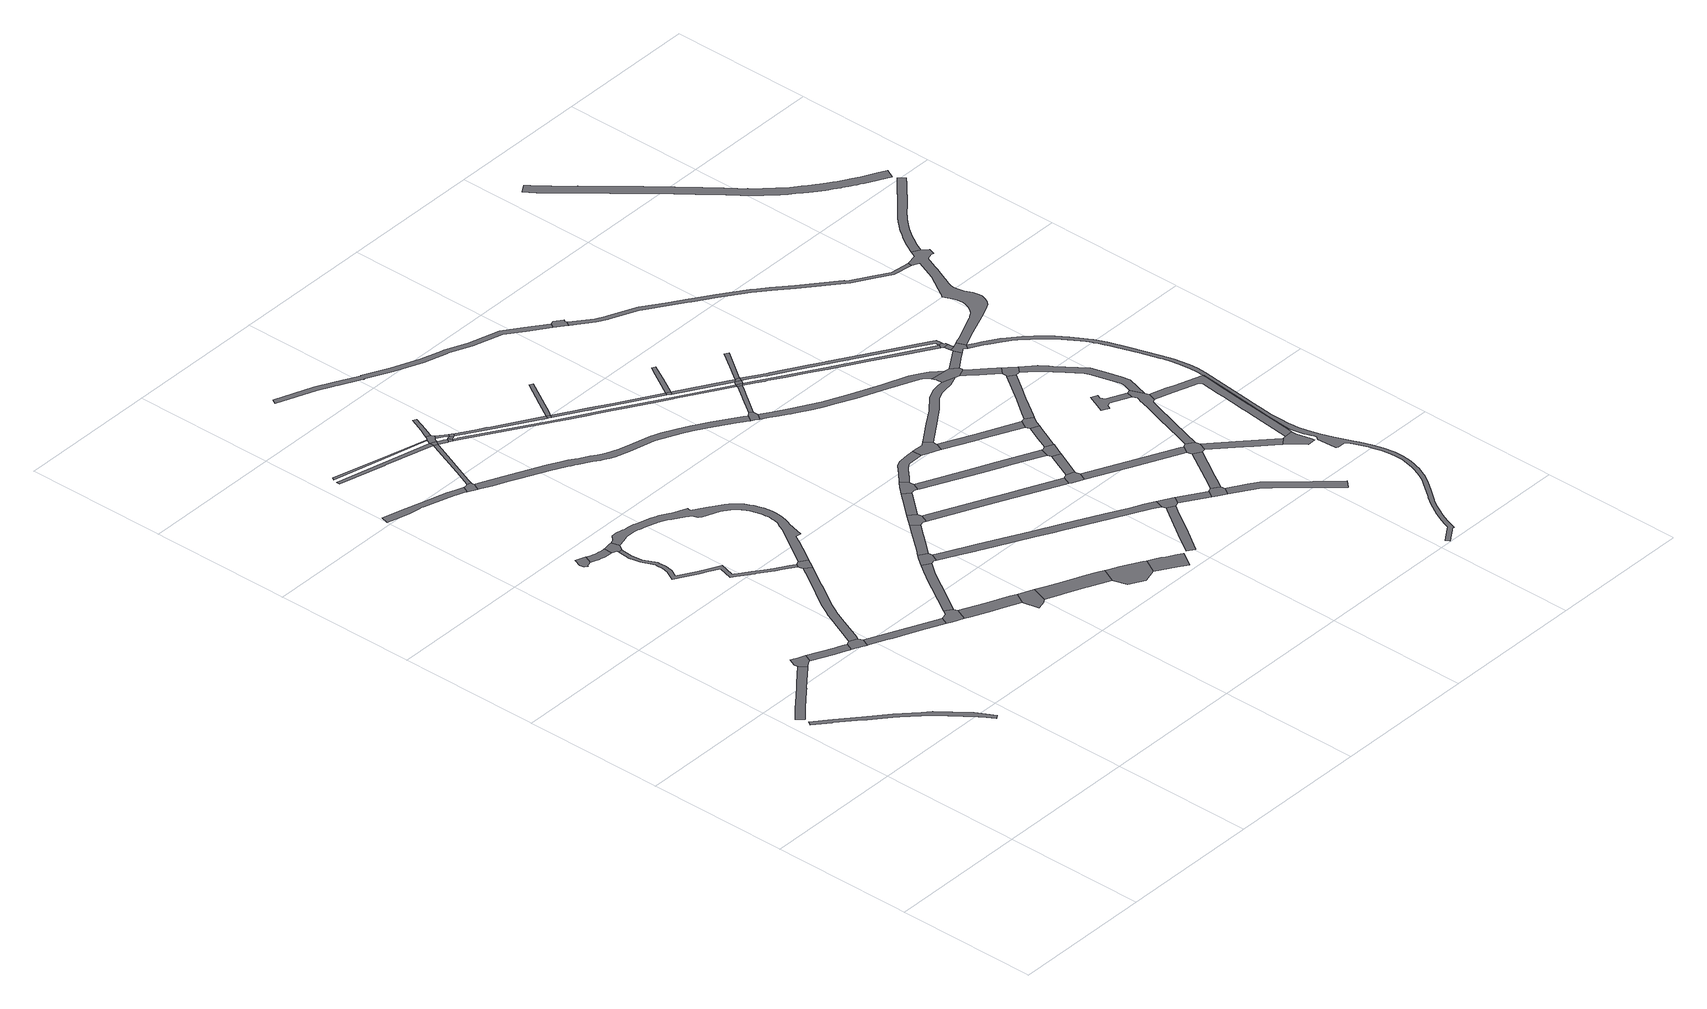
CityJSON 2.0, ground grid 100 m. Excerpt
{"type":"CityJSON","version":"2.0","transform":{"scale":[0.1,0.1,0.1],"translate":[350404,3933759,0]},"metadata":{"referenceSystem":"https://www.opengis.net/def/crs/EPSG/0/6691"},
"CityObjects":{
"road1":{"type":"Road","attributes":{"RoadStructureAttribute.sectionType":"1"},"geometry":[{"type":"MultiSurface","lod":"1","boundaries":[[[0,1,2,3,4,5,6,7,8,9,10,11,12,13,14,15,16,17,18,19,20,21,22,23]]]}]},
"road2":{"type":"Road","attributes":{"RoadStructureAttribute.sectionType":"1"},"geometry":[{"type":"MultiSurface","lod":"1","boundaries":[[[24,25,26,27,28,29,30,31,32,33,34,35,36,37,38,39,40,41]]]}]},
"road3":{"type":"Road","geometry":[{"type":"MultiSurface","lod":"1","boundaries":[[[42,43,44,45,46,47,33,32,48,49]]]}]},
"road4":{"type":"Road","attributes":{"RoadStructureAttribute.sectionType":"1"},"geometry":[{"type":"MultiSurface","lod":"1","boundaries":[[[49,50,51,52,53,54,55,56,57,58,42]]]}]},
"road5":{"type":"Road","geometry":[{"type":"MultiSurface","lod":"1","boundaries":[[[59,60,55,54,61,62,63]]]}]},
"road6":{"type":"Road","geometry":[{"type":"MultiSurface","lod":"1","boundaries":[[[64,65,66,67,68,69,70,71]]]}]},
"road7":{"type":"Road","attributes":{"RoadStructureAttribute.sectionType":"1"},"geometry":[{"type":"MultiSurface","lod":"1","boundaries":[[[72,73,74,75,76,77,78,79,80,81,82,83,64,71]]]}]},
"road8":{"type":"Road","attributes":{"RoadStructureAttribute.sectionType":"1"},"geometry":[{"type":"MultiSurface","lod":"1","boundaries":[[[62,84,85,86,87,88,89,90,91,92,93,94,95,63]]]}]},
"road9":{"type":"Road","attributes":{"RoadStructureAttribute.sectionType":"1"},"geometry":[{"type":"MultiSurface","lod":"1","boundaries":[[[96,97,98,99,100,101,102,103,104,105,106,107,108,109,110,111,112,113,114,115]]]}]},
"road10":{"type":"Road","geometry":[{"type":"MultiSurface","lod":"1","boundaries":[[[116,117,118,119,120,78,77,121,122,123,124,125]]]}]},
"road11":{"type":"Road","attributes":{"RoadStructureAttribute.sectionType":"1"},"geometry":[{"type":"MultiSurface","lod":"1","boundaries":[[[126,127,128,129,130,131,132,133,134,135,60,59,136,137,138,139,140,141,142,143,144,145,146,147]]]}]},
"road12":{"type":"Road","attributes":{"RoadStructureAttribute.sectionType":"1"},"geometry":[{"type":"MultiSurface","lod":"1","boundaries":[[[148,149,150,151,152,153,154,155,156,157,158,159,160,161,162,163,164,165,166,167,168,125,124,169,170,171,172,173,174,175,176,177,178,179,180,181,182,183,184,185,186,187,188]]]}]},
"road13":{"type":"Road","geometry":[{"type":"MultiSurface","lod":"1","boundaries":[[[189,190,92,91,191,192,193,194]]]}]},
"road14":{"type":"Road","geometry":[{"type":"MultiSurface","lod":"1","boundaries":[[[195,108,107,196,197,198,199,200]]]}]},
"road15":{"type":"Road","geometry":[{"type":"MultiSurface","lod":"1","boundaries":[[[201,202,203,204,205,206,207]]]}]},
"road16":{"type":"Road","attributes":{"RoadStructureAttribute.sectionType":"1"},"geometry":[{"type":"MultiSurface","lod":"1","boundaries":[[[208,209,210,211,212,213,214]]]}]},
"road17":{"type":"Road","geometry":[{"type":"MultiSurface","lod":"1","boundaries":[[[215,216,217,188,187,126,147]]]}]},
"road18":{"type":"Road","attributes":{"RoadStructureAttribute.sectionType":"1"},"geometry":[{"type":"MultiSurface","lod":"1","boundaries":[[[216,218,219,220,221,222,223,224,225,226,227,228,229,230,231,232,233,234,235,236,237,238,239,240,241,242,243,244,245,246,247,248,249,250,251,252,253,254,255,256,257,258,259,260,261,262,263,264,265,266,267,268,269,270,117,116,271,272,273,274,275,276,277,278,279,280,281,282,283,284,285,286,287,288,289,290,291,292,293,294,295,296,297,298,299,300,301,302,303,304,305,306,307,308,309,310,311,312,313,314,315,316,317,318,217]]]}]},
"road19":{"type":"Road","attributes":{"RoadStructureAttribute.sectionType":"1"},"geometry":[{"type":"MultiSurface","lod":"1","boundaries":[[[319,320,321,193,192,322,323,324,325]]]}]},
"road20":{"type":"Road","attributes":{"RoadStructureAttribute.sectionType":"1"},"geometry":[{"type":"MultiSurface","lod":"1","boundaries":[[[204,326,327,200,199,328,329,330,331,332,333,334,335,336,337,330]]]}]},
"road21":{"type":"Road","attributes":{"RoadStructureAttribute.sectionType":"1"},"geometry":[{"type":"MultiSurface","lod":"1","boundaries":[[[194,338,339,340,341,342,343,344,189]]]}]},
"road22":{"type":"Road","geometry":[{"type":"MultiSurface","lod":"1","boundaries":[[[337,205,204,330]]]}]},
"road23":{"type":"Road","geometry":[{"type":"MultiSurface","lod":"1","boundaries":[[[345,346,347,319,325,348]]]}]},
"road24":{"type":"Road","geometry":[{"type":"MultiSurface","lod":"1","boundaries":[[[349,350,211,210,205,337,351,352,353,354,355,356]]]}]},
"road25":{"type":"Road","geometry":[{"type":"MultiSurface","lod":"1","boundaries":[[[332,357,358,359,333]]]}]},
"road26":{"type":"Road","attributes":{"RoadStructureAttribute.sectionType":"1"},"geometry":[{"type":"MultiSurface","lod":"1","boundaries":[[[360,361,354,353,362,363,364]]]}]},
"road27":{"type":"Road","geometry":[{"type":"MultiSurface","lod":"1","boundaries":[[[365,359,358,366,367,364]]]}]},
"road28":{"type":"Road","attributes":{"RoadStructureAttribute.sectionType":"1"},"geometry":[{"type":"MultiSurface","lod":"1","boundaries":[[[368,369,370,371,372,373,349,356]]]}]},
"road29":{"type":"Road","geometry":[{"type":"MultiSurface","lod":"1","boundaries":[[[374,360,364,367,375,376,377]]]}]},
"road30":{"type":"Road","geometry":[{"type":"MultiSurface","lod":"1","boundaries":[[[378,379,380,341,340,381,382,383]]]}]},
"road31":{"type":"Road","attributes":{"RoadStructureAttribute.sectionType":"1"},"geometry":[{"type":"MultiSurface","lod":"1","boundaries":[[[346,384,385,386,387,388,389,390,391,392,393,394,395,396,397,347]]]}]},
"road32":{"type":"Road","attributes":{"RoadStructureAttribute.sectionType":"1"},"geometry":[{"type":"MultiSurface","lod":"1","boundaries":[[[398,399,400,379,378,401,402,403,404,405]]]}]},
"road33":{"type":"Road","attributes":{"RoadStructureAttribute.sectionType":"1"},"geometry":[{"type":"MultiSurface","lod":"1","boundaries":[[[376,406,407,408,409,410,411,412,413,414,377]]]}]},
"road34":{"type":"Road","attributes":{"RoadStructureAttribute.sectionType":"1"},"geometry":[{"type":"MultiSurface","lod":"1","boundaries":[[[415,416,417,418,419,420,421,422,423,424,425,426,427,428,429,430,431,432,433,434,435,436,437,438,197,196,439,440,441,442,443,444,445,446,447,448,449,450,451,452,453,454,455,456,457,458,459,460,461,462,463,464,465]]]}]},
"road35":{"type":"Road","geometry":[{"type":"MultiSurface","lod":"1","boundaries":[[[404,466,467,468,469,470,471,405]]]}]},
"road36":{"type":"Road","geometry":[{"type":"MultiSurface","lod":"1","boundaries":[[[472,473,474,475,476,477,390,389,478,479]]]}]},
"road37":{"type":"Road","geometry":[{"type":"MultiSurface","lod":"1","boundaries":[[[480,409,408,481,482]]]}]},
"road38":{"type":"Road","attributes":{"RoadStructureAttribute.sectionType":"1"},"geometry":[{"type":"MultiSurface","lod":"1","boundaries":[[[469,483,484,485,486,487,488,489,470]]]}]},
"road39":{"type":"Road","attributes":{"RoadStructureAttribute.sectionType":"1"},"geometry":[{"type":"MultiSurface","lod":"1","boundaries":[[[480,490,491,492,493,494,495,496,497,409]]]}]},
"road40":{"type":"Road","geometry":[{"type":"MultiSurface","lod":"1","boundaries":[[[498,499,500,501,502,503,504,358,357,505,506,507,508,509,510,511,512,513,514,515,516,517,518,519,520]]]}]},
"road41":{"type":"Road","attributes":{"RoadStructureAttribute.sectionType":"1"},"geometry":[{"type":"MultiSurface","lod":"1","boundaries":[[[521,522,523,524,525,526,527,528,383,382,529,530,531,532,533,534,535,536,537,538,539]]]}]},
"road42":{"type":"Road","attributes":{"RoadStructureAttribute.sectionType":"1"},"geometry":[{"type":"MultiSurface","lod":"1","boundaries":[[[472,540,541,542,543,544,545,546,547,473]]]}]},
"road43":{"type":"Road","attributes":{"RoadStructureAttribute.sectionType":"1"},"geometry":[{"type":"MultiSurface","lod":"1","boundaries":[[[548,549,550,551,552,553,554,555,556,557,558,559,560,561,562,563,564,565,566,567,568,569,570,571,572,573,574,575,576,577,578]]]}]},
"road44":{"type":"Road","geometry":[{"type":"MultiSurface","lod":"1","boundaries":[[[579,580,581,582,583,584,585,586,587,486,485]]]}]},
"road45":{"type":"Road","attributes":{"RoadStructureAttribute.sectionType":"1"},"geometry":[{"type":"MultiSurface","lod":"1","boundaries":[[[588,589,590,591,592,593,594,595,596,597,598,599,480,482]]]}]},
"road46":{"type":"Road","attributes":{"RoadStructureAttribute.sectionType":"1"},"geometry":[{"type":"MultiSurface","lod":"1","boundaries":[[[467,600,601,602,603,604,605,606,607,608,609,610,468]]]}]},
"road47":{"type":"Road","attributes":{"RoadStructureAttribute.sectionType":"1"},"geometry":[{"type":"MultiSurface","lod":"1","boundaries":[[[611,612,613,614,615,616,583,582,617,618,619,620,621,622]]]}]},
"road48":{"type":"Road","geometry":[{"type":"MultiSurface","lod":"1","boundaries":[[[623,415,465,624,625,626,627,628,629,630,631]]]}]},
"road49":{"type":"Road","attributes":{"RoadStructureAttribute.sectionType":"1"},"geometry":[{"type":"MultiSurface","lod":"1","boundaries":[[[632,633,634,635,636,637,638,639,640,641]]]}]},
"road50":{"type":"Road","geometry":[{"type":"MultiSurface","lod":"1","boundaries":[[[592,642,643,593]]]}]},
"road51":{"type":"Road","attributes":{"RoadStructureAttribute.sectionType":"1"},"geometry":[{"type":"MultiSurface","lod":"1","boundaries":[[[644,645,646,581,580,647,648,649,650,651,652,653]]]}]},
"road52":{"type":"Road","attributes":{"RoadStructureAttribute.sectionType":"1"},"geometry":[{"type":"MultiSurface","lod":"1","boundaries":[[[643,654,655,656,657,658,659,593]]]}]},
"road53":{"type":"Road","geometry":[{"type":"MultiSurface","lod":"1","boundaries":[[[621,660,661,662,663,664,665,666,622]]]}]},
"road54":{"type":"Road","geometry":[{"type":"MultiSurface","lod":"1","boundaries":[[[667,643,642,668,669,670]]]}]},
"road55":{"type":"Road","geometry":[{"type":"MultiSurface","lod":"1","boundaries":[[[671,672,673,606,605,674,675,676,677]]]}]},
"road56":{"type":"Road","geometry":[{"type":"MultiSurface","lod":"1","boundaries":[[[636,678,679,680,539,538,637]]]}]},
"road57":{"type":"Road","geometry":[{"type":"MultiSurface","lod":"1","boundaries":[[[681,498,520,682,683]]]}]},
"road58":{"type":"Road","attributes":{"RoadStructureAttribute.sectionType":"1"},"geometry":[{"type":"MultiSurface","lod":"1","boundaries":[[[669,684,498,681,685,686]]]}]},
"road59":{"type":"Road","geometry":[{"type":"MultiSurface","lod":"1","boundaries":[[[669,686,687,670]]]}]},
"road60":{"type":"Road","attributes":{"RoadStructureAttribute.sectionType":"1"},"geometry":[{"type":"MultiSurface","lod":"1","boundaries":[[[688,673,672,689,690]]]}]},
"road61":{"type":"Road","attributes":{"RoadStructureAttribute.sectionType":"1"},"geometry":[{"type":"MultiSurface","lod":"1","boundaries":[[[679,678,691,692]]]}]},
"road62":{"type":"Road","attributes":{"RoadStructureAttribute.sectionType":"1"},"geometry":[{"type":"MultiSurface","lod":"1","boundaries":[[[693,694,662,661,695,696,697,698,699]]]}]},
"road63":{"type":"Road","geometry":[{"type":"MultiSurface","lod":"1","boundaries":[[[577,700,701,702,703,704,578]]]}]},
"road64":{"type":"Road","geometry":[{"type":"MultiSurface","lod":"1","boundaries":[[[705,706,653,652,690,689,707,708,709]]]}]},
"road65":{"type":"Road","attributes":{"RoadStructureAttribute.sectionType":"1"},"geometry":[{"type":"MultiSurface","lod":"1","boundaries":[[[710,711,712,713,670,687]]]}]},
"road66":{"type":"Road","geometry":[{"type":"MultiSurface","lod":"1","boundaries":[[[692,691,714,715,716,717,718]]]}]},
"road67":{"type":"Road","attributes":{"RoadStructureAttribute.sectionType":"1"},"geometry":[{"type":"MultiSurface","lod":"1","boundaries":[[[719,720,721,722,723,724,725,726,727,728,627,626,729,730,731,732,733,734,735,736,737,738,739,740,741,742,743,744]]]}]},
"road68":{"type":"Road","attributes":{"RoadStructureAttribute.sectionType":"1"},"geometry":[{"type":"MultiSurface","lod":"1","boundaries":[[[676,745,746,747,748,749,750,751,677]]]}]},
"road69":{"type":"Road","attributes":{"RoadStructureAttribute.sectionType":"1"},"geometry":[{"type":"MultiSurface","lod":"1","boundaries":[[[752,753,754,755,756,757,758,664,663,759,760,761,762,763,764,765,766,767,768,769,770]]]}]},
"road70":{"type":"Road","attributes":{"RoadStructureAttribute.sectionType":"1"},"geometry":[{"type":"MultiSurface","lod":"1","boundaries":[[[771,772,709,708,773,774,775,776]]]}]},
"road71":{"type":"Road","attributes":{"RoadStructureAttribute.sectionType":"1"},"geometry":[{"type":"MultiSurface","lod":"1","boundaries":[[[630,777,778,779,780,781,683,782,783,784,785,786,787,788,789,790,791,792,793,794,795,796,797,798,799,800,801,681,683,682,802,803,804,631]]]}]},
"road72":{"type":"Road","attributes":{"RoadStructureAttribute.sectionType":"1"},"geometry":[{"type":"MultiSurface","lod":"1","boundaries":[[[717,805,806,807,808,809,810,718]]]}]},
"road73":{"type":"Road","geometry":[{"type":"MultiSurface","lod":"1","boundaries":[[[811,699,698,771,776,812,813,814,815]]]}]},
"road74":{"type":"Road","attributes":{"RoadStructureAttribute.sectionType":"1"},"geometry":[{"type":"MultiSurface","lod":"1","boundaries":[[[816,817,818,819,820,821,716,715,822,823,824,825,826,827,828]]]}]},
"road75":{"type":"Road","attributes":{"RoadStructureAttribute.sectionType":"1"},"geometry":[{"type":"MultiSurface","lod":"1","boundaries":[[[829,830,831,832,833,834,835,836,837,838,797,839,840,841,842,843,844,845,846,847,848,849,850,851,852,853,854,855,856,687,686]]]}]},
"road76":{"type":"Road","geometry":[{"type":"MultiSurface","lod":"1","boundaries":[[[748,809,808,857,858,859,860,749]]]}]},
"road77":{"type":"Road","attributes":{"RoadStructureAttribute.sectionType":"1"},"geometry":[{"type":"MultiSurface","lod":"1","boundaries":[[[861,862,863,811,815,864,865,866,867,868,869]]]}]},
"road78":{"type":"Road","geometry":[{"type":"MultiSurface","lod":"1","boundaries":[[[769,870,871,872,873,874,875,744,743,876,877,770]]]}]},
"road79":{"type":"Road","attributes":{"RoadStructureAttribute.sectionType":"1"},"geometry":[{"type":"MultiSurface","lod":"1","boundaries":[[[878,879,880,858,857,881,882,883,884]]]}]},
"road80":{"type":"Road","attributes":{"RoadStructureAttribute.sectionType":"1"},"geometry":[{"type":"MultiSurface","lod":"1","boundaries":[[[885,886,887,888,872,871,889,890,891]]]}]},
"road81":{"type":"Road","geometry":[{"type":"MultiSurface","lod":"1","boundaries":[[[892,893,894,895,896,897,898,899,900,901,902,860,859,903,904,905,906,907,908]]]}]},
"road82":{"type":"Road","attributes":{"RoadStructureAttribute.sectionType":"1"},"geometry":[{"type":"MultiSurface","lod":"1","boundaries":[[[874,909,910,911,912,913,875]]]}]},
"road83":{"type":"Road","attributes":{"RoadStructureAttribute.sectionType":"1"},"geometry":[{"type":"MultiSurface","lod":"1","boundaries":[[[914,915,916,917,918,919,920,921,896,895]]]}]},
"road84":{"type":"Road","geometry":[{"type":"MultiSurface","lod":"1","boundaries":[[[922,923,885,891,924,861,869,925]]]}]},
"road85":{"type":"Road","attributes":{"RoadStructureAttribute.sectionType":"1"},"geometry":[{"type":"MultiSurface","lod":"1","boundaries":[[[926,927,928,929,930,931,932,933,934,935,936,937,938,939,940,941,942,943,944,945,946,947,948,949,950,951,952,953,954,955,956,957,958,959,960,961,962,963,964,965,966,967,968,969,970,971,972,973,974,975,976,977,978,979,980,981,982,983,984,985,986,987,988,989,990,991,992,993,994,995,996,997,998,999,1000,1001,1002,1003,1004,1005,1006,1007,1008,1009,1010,1011,1012,1013,1014,1015,1016,1017,1018,1019,1020,1021,1022,1023,1024,1025,1026,1027,1028,1029,1030,1031,1032,1033,1034,1035,1036,1037,1038,1039,1040,1041,1042,1043,1044,1045,1046,1047,1048,1049,1050,1051,1052,1053,1054,1055,1056,1057,1058,1059,1060,1061,1062,1063,1064,1065,1066,1067,1068,1069,1070,1071,1072]]]}]},
"road86":{"type":"Road","geometry":[{"type":"MultiSurface","lod":"1","boundaries":[[[1073,1074,1075,1076,1077,1078,1079,1080,1081,1082,878,884]]]}]},
"road87":{"type":"Road","attributes":{"RoadStructureAttribute.sectionType":"1"},"geometry":[{"type":"MultiSurface","lod":"1","boundaries":[[[1083,1084,1085,1086,1087,1088,1089,1090,1091,1092,1093,1094,1095,1096,1097,1098,1099,1100,1101,1102,1103,701,700,1104,1105,1106,1107,1108,1109,1110,1111,1112,1113,1114,1115,1116,1117,1118,1119,1120,1121,1122]]]}]},
"road88":{"type":"Road","attributes":{"RoadStructureAttribute.sectionType":"1"},"geometry":[{"type":"MultiSurface","lod":"1","boundaries":[[[1123,1124,1125,1126]]]}]},
"road89":{"type":"Road","geometry":[{"type":"MultiSurface","lod":"1","boundaries":[[[796,1125,1124,1127,1128,839,797]]]}]},
"road90":{"type":"Road","geometry":[{"type":"MultiSurface","lod":"1","boundaries":[[[913,912,1129,1130,1131,983,982,1132,1123,1126]]]}]},
"road91":{"type":"Road","attributes":{"RoadStructureAttribute.sectionType":"1"},"geometry":[{"type":"MultiSurface","lod":"1","boundaries":[[[893,1133,1134,1135,1136,1137,1138,1139,1140,1141,922,925,1142,1143,1144,1145,1146,1147,1148,1149,1150,894]]]}]},
"road92":{"type":"Road","attributes":{"RoadStructureAttribute.sectionType":"1"},"geometry":[{"type":"MultiSurface","lod":"1","boundaries":[[[1151,1152,1153,1154,1155,1156,1157,1158,1159,1160,1080,1079,1161,1162,1163,1164,1165,1166,1167,1168,892,908]]]}]},
"road93":{"type":"Road","attributes":{"RoadStructureAttribute.sectionType":"1"},"geometry":[{"type":"MultiSurface","lod":"1","boundaries":[[[1169,1170,1171,1172,1173,1174,1175,1176,1177,1178,1179,1180,1181,1182,1183,1184,1185,1186,1187,1188,1189,1190,1191,1192,1132,982,1193,1194,1195,1196,1197,1198,1199,1200,1201,1202,1203,1204,1205,1206,1207,1208,1209,1210,1211,1212,1213,1214,1215,1216,1217,1218,1219,1220,1221,1222,1223,1224,1083,1122]]]}]},
"road94":{"type":"Road","attributes":{"RoadStructureAttribute.sectionType":"1"},"geometry":[{"type":"MultiSurface","lod":"1","boundaries":[[[1225,1226,1227,1228,1229,1230,1231,1232,1233,1234,1235,1236,1237,1238,1239,1240,1241,1242,1243,1244,1245,1246,1247,1248,1249,1250,1251,1252,1253,1254,1255,1256,1257,1258,1259,1260,1261,1262,1263,1264,1265,1266,1267,1268,1269,1270,1271,1272,1273,1274,1275,1276,1277,1278,1279,1280,1281,1282,1283,1284,1285,1286,1287,1288,1289,1290,1291,1292,1293,1294,1295,1296,1297,1298,1299,1300,1301,1302,1303,1304,1305,1306,1307,1308,1309,1310,1311,1312,1313,1314,1315,1316,1317,1318,1319,1320,1321]]]}]},
"road95":{"type":"Road","geometry":[{"type":"MultiSurface","lod":"1","boundaries":[[[1322,1323,1324,1325,1326,1327,1328,1329,1330,1331,1332,1223,1222,1333,1334,1335,1336,1337,1338,1339,1340,1341,1342,1343,1344,1345]]]}]}
},
"vertices":[
[203,1619,0],[208,1615,0],[319,1518,0],[366,1478,0],[507,1355,0],[516,1347,0],[655,1210,0],[667,1196,0],[720,1132,0],[833,983,0],[843,970,0],[890,890,0],[917,907,0],[894,949,0],[846,1037,0],[843,1044,0],[841,1047,0],[690,1231,0],[641,1277,0],[514,1398,0],[368,1521,0],[232,1636,0],[118,1733,0],[98,1705,0],
[164,1802,0],[180,1815,0],[214,1844,0],[276,1893,0],[347,1951,0],[369,1968,0],[373,1972,0],[535,2102,0],[545,2110,0],[510,2159,0],[370,2047,0],[343,2025,0],[333,2017,0],[275,1970,0],[161,1878,0],[120,1843,0],[82,1811,0],[121,1765,0],
[625,2195,0],[596,2207,0],[578,2216,0],[552,2228,0],[530,2237,0],[505,2183,0],[575,2134,0],[600,2141,0],
[751,2072,0],[801,2050,0],[802,2050,0],[846,2030,0],[854,2026,0],[879,2082,0],[863,2089,0],[829,2104,0],[801,2116,0],
[964,2069,0],[907,2092,0],[898,2007,0],[951,1983,0],[976,2038,0],
[524,3877,0],[457,3904,0],[434,3849,0],[441,3819,0],[461,3803,0],[468,3811,0],[473,3814,0],[501,3821,0],
[528,3810,0],[562,3798,0],[574,3796,0],[597,3790,0],[631,3786,0],[658,3785,0],[659,3846,0],[635,3846,0],[607,3850,0],[597,3852,0],[579,3856,0],[551,3866,0],
[967,1975,0],[1076,1927,0],[1107,1913,0],[1158,1890,0],[1244,1852,0],[1277,1837,0],[1414,1776,0],[1437,1766,0],[1462,1821,0],[1294,1896,0],[1214,1932,0],[978,2037,0],
[3,5025,0],[89,5001,0],[168,4980,0],[240,4970,0],[259,4968,0],[275,4963,0],[422,4921,0],[498,4895,0],[499,4895,0],[527,4882,0],[557,4870,0],[563,4866,0],[586,4911,0],[546,4925,0],[502,4942,0],[482,4950,0],[435,4964,0],[294,5004,0],[165,5041,0],[21,5081,0],
[752,3800,0],[737,3858,0],[722,3854,0],[693,3849,0],[665,3846,0],[687,3775,0],[698,3772,0],[696,3769,0],[695,3761,0],[722,3759,0],
[1300,2798,0],[1273,2757,0],[1175,2603,0],[1157,2576,0],[1123,2524,0],[1083,2457,0],[1050,2400,0],[1031,2366,0],[1013,2327,0],[911,2102,0],[973,2086,0],[1041,2243,0],[1053,2272,0],[1089,2350,0],[1097,2364,0],[1107,2385,0],[1125,2416,0],[1128,2420,0],[1234,2586,0],[1247,2607,0],[1328,2735,0],[1346,2764,0],
[1270,2880,0],[1185,2933,0],[1135,2969,0],[1090,3000,0],[1069,3015,0],[1005,3061,0],[981,3078,0],[971,3085,0],[989,3150,0],[1000,3191,0],[928,3227,0],[855,3264,0],[730,3337,0],[759,3391,0],[770,3442,0],[767,3486,0],[767,3488,0],[766,3508,0],[726,3600,0],[722,3625,0],[714,3672,0],[687,3670,0],[694,3624,0],[700,3592,0],[739,3501,0],[740,3488,0],[742,3445,0],[733,3401,0],[694,3327,0],[774,3280,0],[841,3240,0],[899,3211,0],[968,3176,0],[939,3074,0],[970,3052,0],[1067,2983,0],[1072,2979,0],[1170,2910,0],[1208,2887,0],[1291,2835,0],[1306,2858,0],
[1524,1862,0],[1505,1831,0],[1474,1749,0],[1547,1717,0],[1584,1801,0],[1576,1830,0],
[600,4907,0],[627,4834,0],[652,4883,0],[648,4900,0],[650,4906,0],[622,4915,0],
[119,5506,0],[445,5423,0],[450,5422,0],[795,5336,0],[796,5367,0],[458,5447,0],[117,5528,0],
[125,5559,0],[471,5477,0],[809,5397,0],[813,5405,0],[478,5490,0],[466,5493,0],[137,5577,0],
[1371,2804,0],[1389,2832,0],[1333,2866,0],
[1409,2866,0],[1416,2877,0],[1490,2997,0],[1522,3051,0],[1562,3046,0],[1592,3164,0],[1599,3179,0],[1610,3209,0],[1619,3241,0],[1624,3273,0],[1626,3303,0],[1625,3332,0],[1622,3362,0],[1616,3391,0],[1608,3419,0],[1596,3452,0],[1585,3478,0],[1584,3480,0],[1570,3507,0],[1553,3531,0],[1546,3540,0],[1542,3545,0],[1531,3557,0],[1525,3562,0],[1510,3576,0],[1504,3580,0],[1488,3593,0],[1457,3613,0],[1391,3658,0],[1363,3676,0],[1307,3714,0],[1312,3737,0],[1313,3739,0],[1205,3782,0],[1197,3788,0],[1169,3805,0],[1156,3812,0],[1141,3820,0],[1115,3831,0],[1112,3832,0],[1081,3843,0],[1004,3866,0],[984,3873,0],[969,3876,0],[954,3880,0],[931,3884,0],[924,3885,0],[896,3887,0],[884,3891,0],[832,3900,0],[796,3898,0],[771,3873,0],[766,3866,0],[807,3814,0],[819,3818,0],[843,3823,0],[868,3826,0],[893,3827,0],[918,3825,0],[942,3821,0],[956,3817,0],[966,3815,0],[987,3809,0],[1064,3785,0],[1090,3776,0],[1092,3775,0],[1115,3765,0],[1139,3753,0],[1162,3738,0],[1219,3700,0],[1234,3690,0],[1275,3663,0],[1275,3654,0],[1283,3628,0],[1300,3612,0],[1416,3568,0],[1449,3546,0],[1454,3543,0],[1472,3530,0],[1488,3515,0],[1491,3511,0],[1497,3505,0],[1505,3494,0],[1506,3493,0],[1516,3479,0],[1519,3475,0],[1530,3454,0],[1539,3433,0],[1551,3399,0],[1558,3376,0],[1562,3352,0],[1565,3328,0],[1566,3304,0],[1564,3279,0],[1562,3256,0],[1554,3224,0],[1538,3192,0],[1520,3159,0],[1468,3077,0],[1433,3023,0],[1337,2873,0],
[1947,1639,0],[1905,1658,0],[1758,1724,0],[1587,1699,0],[1721,1640,0],[1772,1617,0],[1902,1560,0],
[788,5318,0],[677,5049,0],[662,4942,0],[817,5312,0],[822,5323,0],[875,5292,0],[883,5288,0],[896,5312,0],[884,5321,0],[879,5325,0],[858,5337,0],[839,5349,0],
[1650,1942,0],[1782,2155,0],[1848,2241,0],[1791,2275,0],[1755,2224,0],[1695,2135,0],[1658,2077,0],
[1988,1460,0],[2016,1480,0],[2053,1592,0],[1930,1445,0],
[831,5429,0],[820,5406,0],[841,5354,0],[852,5378,0],[859,5374,0],[872,5396,0],[864,5405,0],[861,5415,0],
[909,5274,0],[918,5290,0],[906,5316,0],
[943,5341,0],[923,5357,0],[872,5366,0],[901,5349,0],[930,5325,0],
[917,5320,0],[927,5294,0],[941,5300,0],
[864,5422,0],[890,5485,0],[934,5589,0],[909,5600,0],[864,5495,0],[841,5449,0],
[957,5330,0],[946,5302,0],[952,5304,0],[966,5322,0],
[1915,2324,0],[1858,2359,0],[1835,2333,0],[1875,2248,0],[1891,2240,0],[1920,2296,0],
[2093,1447,0],[2166,1415,0],[2197,1401,0],[2273,1368,0],[2287,1362,0],[2436,1296,0],[2485,1398,0],[2444,1417,0],[2433,1422,0],[2376,1448,0],[2322,1472,0],[2194,1529,0],[2149,1549,0],[2138,1554,0],
[2010,2540,0],[1953,2472,0],[1897,2404,0],[1969,2390,0],[2031,2463,0],[2040,2474,0],[2109,2555,0],[2059,2599,0],
[1130,5195,0],[1131,5195,0],[1461,4995,0],[1474,5017,0],[1350,5091,0],[1157,5205,0],[1144,5213,0],[1097,5241,0],[976,5314,0],
[2280,4087,0],[2254,4104,0],[2081,4217,0],[2027,4252,0],[1969,4287,0],[1893,4325,0],[1796,4373,0],[1748,4392,0],[1735,4396,0],[1603,4429,0],[1500,4459,0],[1464,4470,0],[1448,4478,0],[1402,4501,0],[1389,4507,0],[1373,4516,0],[1334,4542,0],[1273,4579,0],[1254,4591,0],[1214,4616,0],[1181,4635,0],[1092,4680,0],[827,4803,0],[682,4870,0],[648,4823,0],[714,4789,0],[820,4740,0],[880,4712,0],[1066,4626,0],[1152,4583,0],[1178,4567,0],[1183,4564,0],[1214,4545,0],[1223,4540,0],[1301,4492,0],[1342,4465,0],[1361,4454,0],[1379,4446,0],[1395,4438,0],[1427,4421,0],[1528,4393,0],[1530,4392,0],[1683,4356,0],[1719,4346,0],[1876,4274,0],[1938,4242,0],[2050,4173,0],[2190,4082,0],[2193,4080,0],[2245,4046,0],[2251,4042,0],
[2137,2563,0],[2158,2553,0],[2184,2609,0],[2176,2640,0],[2128,2681,0],[2095,2643,0],
[2667,1168,0],[2726,1271,0],[2708,1282,0],[2643,1318,0],[2577,1352,0],[2511,1385,0],[2467,1197,0],[2572,1139,0],
[1497,5002,0],[1469,4990,0],[1485,4981,0],
[2220,2691,0],[2315,2801,0],[2322,2810,0],[2273,2852,0],[2232,2804,0],[2226,2797,0],[2156,2714,0],
[1513,5027,0],[1585,5145,0],[1655,5260,0],[1675,5294,0],[1651,5306,0],[1650,5304,0],[1544,5132,0],[1493,5047,0],
[2472,4356,0],[2122,4563,0],[1788,4763,0],[1691,4821,0],[1469,4953,0],[948,5273,0],[946,5274,0],[950,5250,0],[994,5223,0],[1419,4963,0],[1460,4938,0],[1537,4891,0],[1650,4824,0],[1674,4810,0],[1769,4753,0],[1875,4690,0],[1888,4682,0],[2003,4614,0],[2113,4548,0],[2121,4543,0],[2238,4474,0],[2355,4405,0],[2463,4341,0],
[3164,1662,0],[3076,1706,0],[2922,1785,0],[2687,1905,0],[2499,2000,0],[2373,2065,0],[2184,2161,0],[1996,2257,0],[2012,2178,0],[2118,2124,0],[2127,2119,0],[2226,2068,0],[2478,1940,0],[2572,1893,0],[2628,1864,0],[2909,1721,0],[3150,1599,0],[3210,1568,0],[3231,1628,0],
[2800,1086,0],[2834,1065,0],[2866,1045,0],[2930,1148,0],[2899,1168,0],[2836,1207,0],[2809,1223,0],[2772,1245,0],
[2083,5718,0],[1959,5809,0],[1742,5869,0],[1589,5934,0],[1572,5939,0],[1423,5981,0],[1232,6059,0],[1056,6147,0],[1051,6140,0],[1036,6147,0],[900,6219,0],[781,6281,0],[513,6380,0],[511,6381,0],[493,6347,0],[765,6246,0],[849,6202,0],[881,6186,0],[887,6183,0],[1019,6114,0],[1037,6103,0],[1040,6108,0],[1216,6021,0],[1410,5941,0],[1575,5896,0],[1577,5895,0],[1730,5829,0],[1943,5771,0],[2060,5684,0],[2194,5587,0],[2218,5620,0],
[2354,2816,0],[2375,2806,0],[2400,2861,0],[2396,2892,0],[2361,2944,0],[2355,2937,0],[2325,2907,0],[2292,2873,0],[2288,2868,0],
[1665,4873,0],[1705,4849,0],[1723,4839,0],[1797,4795,0],[2118,4602,0],[2131,4624,0],[2087,4646,0],[1841,4794,0],[1745,4852,0],[1702,4879,0],[1595,4944,0],[1592,4946,0],
[2205,2531,0],[2417,2433,0],[2620,2339,0],[2772,2268,0],[3001,2162,0],[3021,2152,0],[3048,2210,0],[2774,2336,0],[2743,2351,0],[2641,2398,0],[2617,2409,0],
[2599,3085,0],[2538,3081,0],[2524,3080,0],[2483,3060,0],[2451,3029,0],[2424,3004,0],[2436,2930,0],[2494,2985,0],[2507,2998,0],[2543,3021,0],[2655,3023,0],[2651,3088,0],
[2305,4104,0],[2272,4029,0],[2289,4018,0],[2299,4011,0],[2328,4055,0],[2328,4061,0],[2329,4086,0],[2330,4090,0],[2307,4106,0],
[3009,1121,0],[3114,1272,0],[3146,1318,0],[3242,1465,0],[3271,1509,0],[3218,1539,0],[3205,1519,0],[3061,1304,0],[2967,1164,0],[2959,1154,0],
[2143,4587,0],[2160,4607,0],
[2903,2630,0],[2796,2679,0],[2548,2794,0],[2390,2799,0],[2760,2627,0],[2860,2581,0],[2958,2535,0],[3017,2508,0],[3157,2443,0],[3178,2503,0],
[2178,4639,0],[2230,4730,0],[2295,4845,0],[2272,4858,0],[2255,4830,0],[2214,4762,0],
[2730,2991,0],[2782,2969,0],[2807,3026,0],[2804,3055,0],[2768,3107,0],[2737,3086,0],[2675,3090,0],
[2469,4421,0],[2468,4392,0],[2489,4379,0],[2512,4395,0],
[3134,2196,0],[3138,2204,0],[3079,2221,0],[3043,2142,0],[3086,2122,0],[3115,2108,0],[3141,2164,0],
[3303,1518,0],[3335,1569,0],[3281,1602,0],
[2510,4332,0],[2467,4333,0],[2493,4320,0],
[2481,4368,0],[2520,4345,0],[2531,4360,0],
[2542,4386,0],
[3125,2320,0],[3224,2389,0],[3168,2415,0],
[3485,1404,0],[3518,1457,0],
[3036,2920,0],[2835,3012,0],[2785,2967,0],[2983,2876,0],[3035,2852,0],[3291,2735,0],[3322,2789,0],
[2272,5529,0],[2294,5558,0],[2291,5574,0],[2299,5585,0],[2246,5626,0],
[3189,2502,0],[3183,2500,0],[3238,2419,0],[3269,2484,0],[3212,2511,0],
[2695,4601,0],[2671,4618,0],[2593,4509,0],[2517,4402,0],
[3519,1383,0],[3573,1349,0],[3606,1402,0],[3602,1432,0],[3548,1465,0],
[3351,3544,0],[3347,3549,0],[3302,3579,0],[3229,3619,0],[3063,3682,0],[2857,3763,0],[2679,3844,0],[2507,3943,0],[2408,4003,0],[2359,4034,0],[2350,3978,0],[2387,3954,0],[2462,3906,0],[2467,3903,0],[2478,3896,0],[2591,3831,0],[2651,3796,0],[2727,3762,0],[2833,3713,0],[2844,3709,0],[3042,3631,0],[3248,3545,0],[3276,3526,0],[3279,3522,0],[3300,3495,0],[3416,3484,0],
[3372,1988,0],[3385,1982,0],[3667,1851,0],[3735,1819,0],[3768,1873,0],[3750,1882,0],[3545,1977,0],
[3274,3421,0],[3212,3407,0],[3146,3378,0],[3039,3289,0],[2924,3214,0],[2902,3199,0],[2781,3116,0],[2991,3185,0],[2993,3186,0],[3088,3252,0],[3123,3282,0],[3128,3286,0],[3177,3328,0],[3233,3350,0],[3284,3360,0],[3316,3363,0],[3328,3364,0],[3402,3394,0],[3313,3423,0],
[3302,2705,0],[3262,2620,0],[3276,2499,0],[3321,2596,0],[3335,2626,0],[3360,2678,0],
[2341,4107,0],[2372,4150,0],[2419,4216,0],[2427,4227,0],[2467,4283,0],[2565,4277,0],[2618,4245,0],[2633,4236,0],[2715,4186,0],[2731,4176,0],[2850,4104,0],[2961,4036,0],[2963,4035,0],[3087,3960,0],[3154,3920,0],[3196,3895,0],[3212,3885,0],[3423,3756,0],[3434,3750,0],[3578,3661,0],[3594,3688,0],[3572,3698,0],[2985,4048,0],[2652,4247,0],[2579,4291,0],[2405,4245,0],[2394,4230,0],[2325,4131,0],
[3644,1500,0],[3662,1530,0],[3680,1558,0],[3801,1754,0],[3746,1786,0],[3609,1563,0],
[3350,2795,0],[3373,2708,0],[3377,2716,0],[3383,2730,0],[3403,2758,0],
[4149,887,0],[4011,1041,0],[3879,1189,0],[3848,1224,0],[3796,1283,0],[3729,1325,0],[3696,1272,0],[3758,1234,0],[3799,1188,0],[3824,1160,0],[3928,1045,0],[3947,1023,0],[4104,839,0],
[2598,4317,0],[2604,4313,0],[2634,4294,0],[2645,4287,0],[2672,4269,0],[2682,4263,0],[2876,4152,0],[3113,4006,0],[3398,3835,0],[3592,3719,0],[3622,3691,0],[3621,3707,0],[3618,3734,0],[3587,3753,0],[3376,3880,0],[3246,3959,0],[3130,4028,0],[3015,4098,0],[3010,4100,0],[2931,4149,0],[2862,4191,0],[2776,4240,0],[2711,4278,0],[2707,4280,0],[2686,4292,0],[2626,4331,0],[2609,4342,0],[2563,4372,0],
[3831,1758,0],[3855,1819,0],[3848,1849,0],[3797,1887,0],
[3618,3166,0],[3475,2964,0],[3388,2847,0],[3421,2784,0],[3510,2911,0],[3522,2929,0],[3578,3007,0],[3629,3078,0],[3667,3131,0],
[3414,3392,0],[3432,3388,0],[3494,3412,0],[3494,3422,0],[3496,3442,0],[3447,3481,0],[3311,3465,0],[3311,3457,0],
[4229,1471,0],[4121,1571,0],[4053,1635,0],[4038,1566,0],[4051,1554,0],[4146,1466,0],[4180,1434,0],
[3663,3249,0],[3645,3266,0],[3605,3305,0],[3540,3368,0],[3496,3327,0],[3520,3303,0],[3622,3206,0],
[4044,2388,0],[4031,2415,0],[3997,2504,0],[3970,2497,0],[3954,2447,0],[3968,2414,0],[3953,2372,0],[3950,2363,0],[3929,2290,0],[3890,2170,0],[3820,1959,0],[3882,1955,0],[3920,2076,0],[3936,2124,0],[3970,2230,0],[3998,2317,0],[4025,2331,0],
[3517,3455,0],[3565,3492,0],[3595,3511,0],[3626,3531,0],[3603,3583,0],
[3831,2559,0],[3816,2590,0],[3829,2615,0],[3787,2635,0],[3727,2501,0],[3776,2476,0],[3791,2503,0],[3818,2510,0],
[3738,3178,0],[3693,3220,0],[3625,3175,0],[3697,3134,0],
[4203,86,0],[4211,81,0],[4239,162,0],[4265,220,0],[4292,270,0],[4308,299,0],[4336,343,0],[4357,370,0],[4405,434,0],[4466,512,0],[4504,574,0],[4520,607,0],[4534,640,0],[4547,679,0],[4551,700,0],[4561,744,0],[4566,802,0],[4567,808,0],[4566,866,0],[4554,947,0],[4534,1019,0],[4503,1098,0],[4489,1134,0],[4441,1253,0],[4413,1331,0],[4395,1390,0],[4378,1477,0],[4371,1538,0],[4370,1548,0],[4369,1609,0],[4370,1688,0],[4380,1786,0],[4388,1846,0],[4397,1920,0],[4419,2117,0],[4438,2280,0],[4440,2338,0],[4438,2388,0],[4430,2455,0],[4419,2514,0],[4397,2599,0],[4333,2796,0],[4286,2937,0],[4251,3017,0],[4234,3049,0],[4221,3072,0],[4176,3146,0],[4124,3218,0],[4068,3288,0],[4045,3312,0],[3993,3367,0],[3892,3449,0],[3890,3451,0],[3889,3451,0],[3787,3517,0],[3763,3530,0],[3704,3566,0],[3685,3534,0],[3722,3512,0],[3770,3484,0],[3792,3471,0],[3825,3451,0],[3856,3430,0],[3887,3407,0],[3918,3384,0],[3947,3360,0],[3976,3335,0],[4003,3309,0],[4028,3283,0],[4030,3281,0],[4055,3253,0],[4080,3224,0],[4104,3195,0],[4126,3164,0],[4148,3133,0],[4169,3100,0],[4189,3066,0],[4207,3034,0],[4224,3000,0],[4228,2993,0],[4240,2965,0],[4255,2929,0],[4268,2894,0],[4280,2857,0],[4298,2803,0],[4328,2711,0],[4370,2582,0],[4376,2562,0],[4380,2552,0],[4387,2521,0],[4399,2460,0],[4407,2396,0],[4409,2333,0],[4408,2302,0],[4407,2283,0],[4406,2272,0],[4410,2267,0],[4401,2161,0],[4371,1904,0],[4365,1854,0],[4346,1689,0],[4331,1543,0],[4331,1516,0],[4331,1499,0],[4339,1445,0],[4349,1407,0],[4357,1387,0],[4366,1363,0],[4374,1348,0],[4376,1336,0],[4375,1328,0],[4371,1321,0],[4370,1319,0],[4360,1308,0],[4369,1171,0],[4373,1164,0],[4385,1160,0],[4433,1160,0],[4444,1153,0],[4450,1147,0],[4452,1142,0],[4472,1093,0],[4502,1019,0],[4511,990,0],[4518,964,0],[4524,938,0],[4532,899,0],[4536,864,0],[4537,830,0],[4536,780,0],[4523,707,0],[4517,685,0],[4509,659,0],[4481,594,0],[4456,551,0],[4428,512,0],[4351,412,0],[4343,402,0],[4306,352,0],[4267,286,0],[4248,251,0],[4216,184,0],[4202,149,0],[4190,113,0],[4097,50,0],[4073,32,0],[4089,6,0],
[4213,1403,0],[4270,1339,0],[4283,1312,0],[4343,1317,0],[4340,1346,0],[4316,1445,0],[4314,1475,0],[4254,1474,0],[4254,1473,0],[4252,1473,0],
[4114,4385,0],[3978,4401,0],[3858,4472,0],[3745,4539,0],[3719,4560,0],[3723,4564,0],[3492,4757,0],[3371,4859,0],[3312,4909,0],[3279,4936,0],[3104,5058,0],[2961,5152,0],[2959,5153,0],[2839,5234,0],[2698,5329,0],[2620,5363,0],[2501,5414,0],[2480,5424,0],[2444,5444,0],[2431,5451,0],[2299,5554,0],[2279,5525,0],[2412,5423,0],[2480,5386,0],[2486,5383,0],[2583,5341,0],[2682,5299,0],[2692,5292,0],[2831,5199,0],[2940,5127,0],[2948,5122,0],[3085,5031,0],[3260,4911,0],[3286,4888,0],[3355,4830,0],[3471,4732,0],[3729,4517,0],[3853,4443,0],[3969,4374,0],[4109,4356,0],
[3638,3608,0],[3635,3653,0],[3595,3650,0],[3601,3603,0],
[3633,3670,0],[3624,3675,0],
[3648,3546,0],[3658,3550,0],[3675,3540,0],[3679,3625,0],
[4083,2573,0],[4069,2631,0],[4041,2742,0],[4017,2839,0],[3880,3022,0],[3866,3041,0],[3854,3057,0],[3826,3095,0],[3801,3119,0],[3736,3098,0],[3769,3066,0],[3789,3044,0],[3836,2981,0],[3848,2965,0],[3951,2826,0],[3964,2798,0],[4017,2590,0],[4015,2560,0],
[4154,2289,0],[4230,2264,0],[4323,2233,0],[4339,2209,0],[4324,2070,0],[4320,2033,0],[4303,1881,0],[4302,1875,0],[4296,1822,0],[4293,1794,0],[4318,1509,0],[4358,1856,0],[4359,1863,0],[4383,2075,0],[4404,2239,0],[4406,2269,0],[4217,2331,0],[4160,2350,0],
[4157,4336,0],[4161,4335,0],[4099,4183,0],[4030,4073,0],[4005,4032,0],[3994,4014,0],[3984,4002,0],[4013,3936,0],[4021,3911,0],[4024,3887,0],[4024,3865,0],[4020,3842,0],[4011,3820,0],[4001,3798,0],[3987,3779,0],[3971,3761,0],[3955,3749,0],[3942,3742,0],[3932,3736,0],[3924,3732,0],[3777,3667,0],[3749,3655,0],[3731,3647,0],[3693,3631,0],[3825,3620,0],[3827,3619,0],[4011,3696,0],[4055,3715,0],[4070,3720,0],[4104,3740,0],[4116,3752,0],[4119,3757,0],[4128,3768,0],[4139,3788,0],[4149,3823,0],[4149,3850,0],[4146,3870,0],[4140,3890,0],[4118,3942,0],[4112,3963,0],[4108,3985,0],[4106,4013,0],[4109,4040,0],[4117,4065,0],[4125,4084,0],[4162,4166,0],[4180,4208,0],[4192,4237,0],[4223,4308,0],[4230,4326,0],[4274,4342,0],[4293,4335,0],[4310,4382,0],[4268,4421,0],[4215,4448,0],[4192,4403,0],
[4697,5142,0],[4637,5174,0],[4603,5192,0],[4557,5218,0],[4556,5218,0],[4516,5242,0],[4477,5267,0],[4452,5283,0],[4438,5292,0],[4403,5316,0],[4370,5342,0],[4364,5346,0],[4326,5374,0],[4317,5381,0],[4299,5396,0],[4295,5400,0],[4261,5429,0],[4221,5461,0],[4187,5495,0],[4179,5504,0],[4156,5527,0],[4123,5560,0],[4105,5579,0],[4091,5595,0],[4061,5631,0],[4036,5659,0],[4020,5680,0],[3970,5744,0],[3913,5815,0],[3887,5848,0],[3845,5901,0],[3841,5906,0],[3784,5979,0],[3724,6051,0],[3661,6126,0],[3582,6221,0],[3561,6246,0],[3545,6264,0],[3532,6278,0],[3482,6337,0],[3470,6352,0],[3463,6360,0],[3404,6431,0],[3400,6435,0],[3300,6553,0],[3273,6584,0],[3260,6600,0],[3250,6611,0],[3245,6617,0],[3220,6653,0],[3196,6687,0],[3138,6646,0],[3163,6612,0],[3189,6574,0],[3203,6556,0],[3219,6537,0],[3330,6407,0],[3348,6386,0],[3377,6351,0],[3408,6316,0],[3476,6233,0],[3560,6137,0],[3607,6081,0],[3729,5934,0],[3788,5861,0],[3811,5832,0],[3825,5814,0],[3860,5770,0],[3869,5759,0],[3980,5617,0],[4011,5580,0],[4028,5561,0],[4039,5549,0],[4052,5534,0],[4072,5513,0],[4106,5477,0],[4141,5441,0],[4178,5407,0],[4213,5377,0],[4214,5376,0],[4248,5346,0],[4273,5327,0],[4276,5325,0],[4319,5290,0],[4359,5261,0],[4375,5250,0],[4397,5235,0],[4439,5208,0],[4445,5204,0],[4480,5180,0],[4519,5157,0],[4526,5153,0],[4544,5144,0],[4567,5131,0],[4604,5111,0],[4729,5046,0],[4761,5111,0],
[4740,5015,0],[4483,4790,0],[4428,4742,0],[4398,4711,0],[4370,4682,0],[4337,4643,0],[4310,4605,0],[4298,4588,0],[4270,4549,0],[4258,4531,0],[4243,4503,0],[4297,4475,0],[4311,4501,0],[4324,4525,0],[4354,4570,0],[4388,4614,0],[4389,4616,0],[4418,4650,0],[4454,4687,0],[4468,4700,0],[4503,4733,0],[4564,4783,0],[4730,4933,0],[4776,4974,0]
]}
